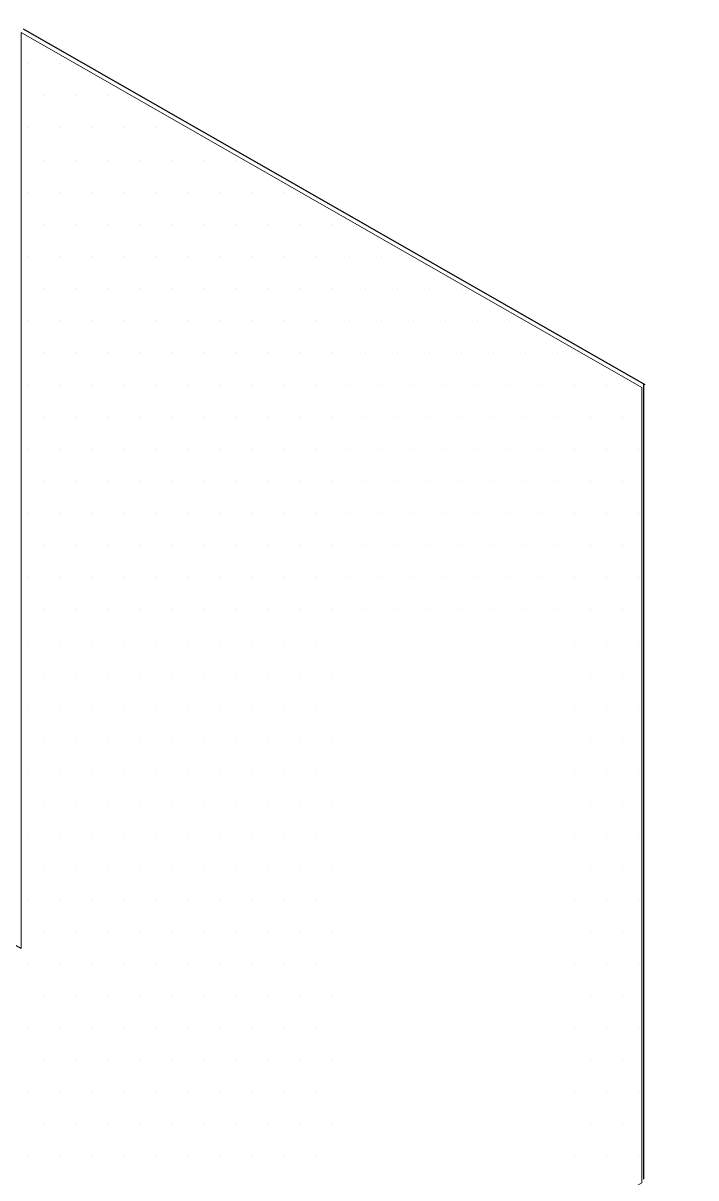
# Model space of a CAD drawing. Header units: inches. Extents: x -24 to 76, y -57 to 19.
# Drawn here: x 5.546 to 5.938, y 9.16 to 9.834 of the extents above; entities that cross this region are included whole.
import ezdxf

# ---------------------------------------------------------------- set-up
doc = ezdxf.new("R2010")
doc.units = ezdxf.units.IN
doc.header["$MEASUREMENT"] = 0
for name, color, linetype, lineweight in [('.ATI-HATCH', 7, 'Continuous', 0), ('G-ANNO-TTLB', 7, 'Continuous', 0), ('TYVEK', 7, 'Continuous', 0)]:
    doc.layers.add(name, color=color, linetype=linetype, lineweight=lineweight)

# ---------------------------------------------------------------- blocks, each defined once
blk = doc.blocks.new('Block_494')
at = {"layer": '.ATI-HATCH'}
blk.add_open_spline([(5.90649, 9.62096), (5.90649, 9.62096), (5.54455, 9.8282), (5.54455, 9.8282), (5.54455, 9.8282), (5.54455, 9.29365), (5.54455, 9.29365), (5.54455, 9.29365), (5.52881, 9.30275), (5.52881, 9.30275), (5.52881, 9.30275), (5.52035, 9.30484), (5.52035, 9.30484), (5.52035, 9.30484), (5.1693, 9.50792), (5.1693, 9.50792), (5.1693, 9.50792), (5.1693, 9.14975), (5.1693, 9.14975), (5.1693, 9.14975), (5.53131, 8.94033), (5.53131, 8.94033), (5.53131, 8.94033), (5.90649, 9.15673), (5.90649, 9.15673), (5.90649, 9.15673), (5.90649, 9.62096), (5.90649, 9.62096)], degree=3, knots=[0, 0, 0, 0, 1, 1, 1, 2, 2, 2, 3, 3, 3, 4, 4, 4, 5, 5, 5, 6, 6, 6, 7, 7, 7, 8, 8, 8, 9, 9, 9, 9], dxfattribs=at)
at = {"layer": '.ATI-HATCH', "color": 243, "lineweight": 0, "true_color": 0xcc667f}
for points in [[(5.54825, 9.80994), (5.54825, 9.80994), (5.54825, 9.80994), (5.54825, 9.80994)], [(5.567, 9.80994), (5.567, 9.80994), (5.567, 9.80994), (5.567, 9.80994)], [(5.55762, 9.79119), (5.55762, 9.79119), (5.55762, 9.79119), (5.55762, 9.79119)], [(5.57637, 9.79119), (5.57637, 9.79119), (5.57637, 9.79119), (5.57637, 9.79119)], [(5.59512, 9.79119), (5.59512, 9.79119), (5.59512, 9.79119), (5.59512, 9.79119)], [(5.54825, 9.77244), (5.54825, 9.77244), (5.54825, 9.77244), (5.54825, 9.77244)], [(5.567, 9.77244), (5.567, 9.77244), (5.567, 9.77244), (5.567, 9.77244)], [(5.58575, 9.77244), (5.58575, 9.77244), (5.58575, 9.77244), (5.58575, 9.77244)], [(5.6045, 9.77244), (5.6045, 9.77244), (5.6045, 9.77244), (5.6045, 9.77244)], [(5.62325, 9.77244), (5.62325, 9.77244), (5.62325, 9.77244), (5.62325, 9.77244)], [(5.55762, 9.75369), (5.55762, 9.75369), (5.55762, 9.75369), (5.55762, 9.75369)], [(5.57637, 9.75369), (5.57637, 9.75369), (5.57637, 9.75369), (5.57637, 9.75369)], [(5.59512, 9.75369), (5.59512, 9.75369), (5.59512, 9.75369), (5.59512, 9.75369)], [(5.61387, 9.75369), (5.61387, 9.75369), (5.61387, 9.75369), (5.61387, 9.75369)], [(5.63262, 9.75369), (5.63262, 9.75369), (5.63262, 9.75369), (5.63262, 9.75369)], [(5.65137, 9.75369), (5.65137, 9.75369), (5.65137, 9.75369), (5.65137, 9.75369)], [(5.67012, 9.75369), (5.67012, 9.75369), (5.67012, 9.75369), (5.67012, 9.75369)], [(5.54825, 9.73494), (5.54825, 9.73494), (5.54825, 9.73494), (5.54825, 9.73494)], [(5.567, 9.73494), (5.567, 9.73494), (5.567, 9.73494), (5.567, 9.73494)], [(5.58575, 9.73494), (5.58575, 9.73494), (5.58575, 9.73494), (5.58575, 9.73494)], [(5.6045, 9.73494), (5.6045, 9.73494), (5.6045, 9.73494), (5.6045, 9.73494)], [(5.62325, 9.73494), (5.62325, 9.73494), (5.62325, 9.73494), (5.62325, 9.73494)], [(5.642, 9.73494), (5.642, 9.73494), (5.642, 9.73494), (5.642, 9.73494)], [(5.66075, 9.73494), (5.66075, 9.73494), (5.66075, 9.73494), (5.66075, 9.73494)], [(5.6795, 9.73494), (5.6795, 9.73494), (5.6795, 9.73494), (5.6795, 9.73494)], [(5.69825, 9.73494), (5.69825, 9.73494), (5.69825, 9.73494), (5.69825, 9.73494)], [(5.55762, 9.71619), (5.55762, 9.71619), (5.55762, 9.71619), (5.55762, 9.71619)], [(5.57637, 9.71619), (5.57637, 9.71619), (5.57637, 9.71619), (5.57637, 9.71619)], [(5.59512, 9.71619), (5.59512, 9.71619), (5.59512, 9.71619), (5.59512, 9.71619)], [(5.61387, 9.71619), (5.61387, 9.71619), (5.61387, 9.71619), (5.61387, 9.71619)], [(5.63262, 9.71619), (5.63262, 9.71619), (5.63262, 9.71619), (5.63262, 9.71619)], [(5.65137, 9.71619), (5.65137, 9.71619), (5.65137, 9.71619), (5.65137, 9.71619)], [(5.67012, 9.71619), (5.67012, 9.71619), (5.67012, 9.71619), (5.67012, 9.71619)], [(5.68887, 9.71619), (5.68887, 9.71619), (5.68887, 9.71619), (5.68887, 9.71619)], [(5.70762, 9.71619), (5.70762, 9.71619), (5.70762, 9.71619), (5.70762, 9.71619)], [(5.72637, 9.71619), (5.72637, 9.71619), (5.72637, 9.71619), (5.72637, 9.71619)], [(5.54825, 9.69744), (5.54825, 9.69744), (5.54825, 9.69744), (5.54825, 9.69744)], [(5.567, 9.69744), (5.567, 9.69744), (5.567, 9.69744), (5.567, 9.69744)], [(5.58575, 9.69744), (5.58575, 9.69744), (5.58575, 9.69744), (5.58575, 9.69744)], [(5.6045, 9.69744), (5.6045, 9.69744), (5.6045, 9.69744), (5.6045, 9.69744)], [(5.62325, 9.69744), (5.62325, 9.69744), (5.62325, 9.69744), (5.62325, 9.69744)], [(5.642, 9.69744), (5.642, 9.69744), (5.642, 9.69744), (5.642, 9.69744)], [(5.66075, 9.69744), (5.66075, 9.69744), (5.66075, 9.69744), (5.66075, 9.69744)], [(5.6795, 9.69744), (5.6795, 9.69744), (5.6795, 9.69744), (5.6795, 9.69744)], [(5.69825, 9.69744), (5.69825, 9.69744), (5.69825, 9.69744), (5.69825, 9.69744)], [(5.717, 9.69744), (5.717, 9.69744), (5.717, 9.69744), (5.717, 9.69744)], [(5.73575, 9.69744), (5.73575, 9.69744), (5.73575, 9.69744), (5.73575, 9.69744)], [(5.7545, 9.69744), (5.7545, 9.69744), (5.7545, 9.69744), (5.7545, 9.69744)], [(5.55762, 9.67869), (5.55762, 9.67869), (5.55762, 9.67869), (5.55762, 9.67869)], [(5.57637, 9.67869), (5.57637, 9.67869), (5.57637, 9.67869), (5.57637, 9.67869)], [(5.59512, 9.67869), (5.59512, 9.67869), (5.59512, 9.67869), (5.59512, 9.67869)], [(5.61387, 9.67869), (5.61387, 9.67869), (5.61387, 9.67869), (5.61387, 9.67869)], [(5.63262, 9.67869), (5.63262, 9.67869), (5.63262, 9.67869), (5.63262, 9.67869)], [(5.65137, 9.67869), (5.65137, 9.67869), (5.65137, 9.67869), (5.65137, 9.67869)], [(5.67012, 9.67869), (5.67012, 9.67869), (5.67012, 9.67869), (5.67012, 9.67869)], [(5.68887, 9.67869), (5.68887, 9.67869), (5.68887, 9.67869), (5.68887, 9.67869)], [(5.70762, 9.67869), (5.70762, 9.67869), (5.70762, 9.67869), (5.70762, 9.67869)], [(5.72637, 9.67869), (5.72637, 9.67869), (5.72637, 9.67869), (5.72637, 9.67869)], [(5.74512, 9.67869), (5.74512, 9.67869), (5.74512, 9.67869), (5.74512, 9.67869)], [(5.76387, 9.67869), (5.76387, 9.67869), (5.76387, 9.67869), (5.76387, 9.67869)], [(5.78262, 9.67869), (5.78262, 9.67869), (5.78262, 9.67869), (5.78262, 9.67869)], [(5.80137, 9.67869), (5.80137, 9.67869), (5.80137, 9.67869), (5.80137, 9.67869)], [(5.54825, 9.65994), (5.54825, 9.65994), (5.54825, 9.65994), (5.54825, 9.65994)], [(5.567, 9.65994), (5.567, 9.65994), (5.567, 9.65994), (5.567, 9.65994)], [(5.58575, 9.65994), (5.58575, 9.65994), (5.58575, 9.65994), (5.58575, 9.65994)], [(5.6045, 9.65994), (5.6045, 9.65994), (5.6045, 9.65994), (5.6045, 9.65994)], [(5.62325, 9.65994), (5.62325, 9.65994), (5.62325, 9.65994), (5.62325, 9.65994)], [(5.642, 9.65994), (5.642, 9.65994), (5.642, 9.65994), (5.642, 9.65994)], [(5.66075, 9.65994), (5.66075, 9.65994), (5.66075, 9.65994), (5.66075, 9.65994)], [(5.6795, 9.65994), (5.6795, 9.65994), (5.6795, 9.65994), (5.6795, 9.65994)], [(5.69825, 9.65994), (5.69825, 9.65994), (5.69825, 9.65994), (5.69825, 9.65994)], [(5.717, 9.65994), (5.717, 9.65994), (5.717, 9.65994), (5.717, 9.65994)], [(5.73575, 9.65994), (5.73575, 9.65994), (5.73575, 9.65994), (5.73575, 9.65994)], [(5.7545, 9.65994), (5.7545, 9.65994), (5.7545, 9.65994), (5.7545, 9.65994)], [(5.77325, 9.65994), (5.77325, 9.65994), (5.77325, 9.65994), (5.77325, 9.65994)], [(5.792, 9.65994), (5.792, 9.65994), (5.792, 9.65994), (5.792, 9.65994)], [(5.81075, 9.65994), (5.81075, 9.65994), (5.81075, 9.65994), (5.81075, 9.65994)], [(5.8295, 9.65994), (5.8295, 9.65994), (5.8295, 9.65994), (5.8295, 9.65994)], [(5.55762, 9.64119), (5.55762, 9.64119), (5.55762, 9.64119), (5.55762, 9.64119)], [(5.57637, 9.64119), (5.57637, 9.64119), (5.57637, 9.64119), (5.57637, 9.64119)], [(5.59512, 9.64119), (5.59512, 9.64119), (5.59512, 9.64119), (5.59512, 9.64119)], [(5.61387, 9.64119), (5.61387, 9.64119), (5.61387, 9.64119), (5.61387, 9.64119)], [(5.63262, 9.64119), (5.63262, 9.64119), (5.63262, 9.64119), (5.63262, 9.64119)], [(5.65137, 9.64119), (5.65137, 9.64119), (5.65137, 9.64119), (5.65137, 9.64119)], [(5.67012, 9.64119), (5.67012, 9.64119), (5.67012, 9.64119), (5.67012, 9.64119)], [(5.68887, 9.64119), (5.68887, 9.64119), (5.68887, 9.64119), (5.68887, 9.64119)], [(5.70762, 9.64119), (5.70762, 9.64119), (5.70762, 9.64119), (5.70762, 9.64119)], [(5.72637, 9.64119), (5.72637, 9.64119), (5.72637, 9.64119), (5.72637, 9.64119)], [(5.74512, 9.64119), (5.74512, 9.64119), (5.74512, 9.64119), (5.74512, 9.64119)], [(5.76387, 9.64119), (5.76387, 9.64119), (5.76387, 9.64119), (5.76387, 9.64119)], [(5.78262, 9.64119), (5.78262, 9.64119), (5.78262, 9.64119), (5.78262, 9.64119)], [(5.80137, 9.64119), (5.80137, 9.64119), (5.80137, 9.64119), (5.80137, 9.64119)], [(5.82012, 9.64119), (5.82012, 9.64119), (5.82012, 9.64119), (5.82012, 9.64119)], [(5.83887, 9.64119), (5.83887, 9.64119), (5.83887, 9.64119), (5.83887, 9.64119)], [(5.85762, 9.64119), (5.85762, 9.64119), (5.85762, 9.64119), (5.85762, 9.64119)], [(5.54825, 9.62244), (5.54825, 9.62244), (5.54825, 9.62244), (5.54825, 9.62244)], [(5.567, 9.62244), (5.567, 9.62244), (5.567, 9.62244), (5.567, 9.62244)], [(5.58575, 9.62244), (5.58575, 9.62244), (5.58575, 9.62244), (5.58575, 9.62244)], [(5.6045, 9.62244), (5.6045, 9.62244), (5.6045, 9.62244), (5.6045, 9.62244)], [(5.62325, 9.62244), (5.62325, 9.62244), (5.62325, 9.62244), (5.62325, 9.62244)], [(5.642, 9.62244), (5.642, 9.62244), (5.642, 9.62244), (5.642, 9.62244)], [(5.66075, 9.62244), (5.66075, 9.62244), (5.66075, 9.62244), (5.66075, 9.62244)], [(5.6795, 9.62244), (5.6795, 9.62244), (5.6795, 9.62244), (5.6795, 9.62244)], [(5.69825, 9.62244), (5.69825, 9.62244), (5.69825, 9.62244), (5.69825, 9.62244)], [(5.717, 9.62244), (5.717, 9.62244), (5.717, 9.62244), (5.717, 9.62244)], [(5.73575, 9.62244), (5.73575, 9.62244), (5.73575, 9.62244), (5.73575, 9.62244)], [(5.7545, 9.62244), (5.7545, 9.62244), (5.7545, 9.62244), (5.7545, 9.62244)], [(5.77325, 9.62244), (5.77325, 9.62244), (5.77325, 9.62244), (5.77325, 9.62244)], [(5.792, 9.62244), (5.792, 9.62244), (5.792, 9.62244), (5.792, 9.62244)], [(5.81075, 9.62244), (5.81075, 9.62244), (5.81075, 9.62244), (5.81075, 9.62244)], [(5.8295, 9.62244), (5.8295, 9.62244), (5.8295, 9.62244), (5.8295, 9.62244)], [(5.84825, 9.62244), (5.84825, 9.62244), (5.84825, 9.62244), (5.84825, 9.62244)], [(5.867, 9.62244), (5.867, 9.62244), (5.867, 9.62244), (5.867, 9.62244)], [(5.88575, 9.62244), (5.88575, 9.62244), (5.88575, 9.62244), (5.88575, 9.62244)], [(5.55762, 9.60369), (5.55762, 9.60369), (5.55762, 9.60369), (5.55762, 9.60369)], [(5.57637, 9.60369), (5.57637, 9.60369), (5.57637, 9.60369), (5.57637, 9.60369)], [(5.59512, 9.60369), (5.59512, 9.60369), (5.59512, 9.60369), (5.59512, 9.60369)], [(5.61387, 9.60369), (5.61387, 9.60369), (5.61387, 9.60369), (5.61387, 9.60369)], [(5.63262, 9.60369), (5.63262, 9.60369), (5.63262, 9.60369), (5.63262, 9.60369)], [(5.65137, 9.60369), (5.65137, 9.60369), (5.65137, 9.60369), (5.65137, 9.60369)], [(5.67012, 9.60369), (5.67012, 9.60369), (5.67012, 9.60369), (5.67012, 9.60369)], [(5.68887, 9.60369), (5.68887, 9.60369), (5.68887, 9.60369), (5.68887, 9.60369)], [(5.70762, 9.60369), (5.70762, 9.60369), (5.70762, 9.60369), (5.70762, 9.60369)], [(5.72637, 9.60369), (5.72637, 9.60369), (5.72637, 9.60369), (5.72637, 9.60369)], [(5.74512, 9.60369), (5.74512, 9.60369), (5.74512, 9.60369), (5.74512, 9.60369)], [(5.76387, 9.60369), (5.76387, 9.60369), (5.76387, 9.60369), (5.76387, 9.60369)], [(5.78262, 9.60369), (5.78262, 9.60369), (5.78262, 9.60369), (5.78262, 9.60369)], [(5.80137, 9.60369), (5.80137, 9.60369), (5.80137, 9.60369), (5.80137, 9.60369)], [(5.82012, 9.60369), (5.82012, 9.60369), (5.82012, 9.60369), (5.82012, 9.60369)], [(5.83887, 9.60369), (5.83887, 9.60369), (5.83887, 9.60369), (5.83887, 9.60369)], [(5.85762, 9.60369), (5.85762, 9.60369), (5.85762, 9.60369), (5.85762, 9.60369)], [(5.87637, 9.60369), (5.87637, 9.60369), (5.87637, 9.60369), (5.87637, 9.60369)], [(5.89512, 9.60369), (5.89512, 9.60369), (5.89512, 9.60369), (5.89512, 9.60369)], [(5.54825, 9.58494), (5.54825, 9.58494), (5.54825, 9.58494), (5.54825, 9.58494)], [(5.567, 9.58494), (5.567, 9.58494), (5.567, 9.58494), (5.567, 9.58494)], [(5.58575, 9.58494), (5.58575, 9.58494), (5.58575, 9.58494), (5.58575, 9.58494)], [(5.6045, 9.58494), (5.6045, 9.58494), (5.6045, 9.58494), (5.6045, 9.58494)], [(5.62325, 9.58494), (5.62325, 9.58494), (5.62325, 9.58494), (5.62325, 9.58494)], [(5.642, 9.58494), (5.642, 9.58494), (5.642, 9.58494), (5.642, 9.58494)], [(5.66075, 9.58494), (5.66075, 9.58494), (5.66075, 9.58494), (5.66075, 9.58494)], [(5.6795, 9.58494), (5.6795, 9.58494), (5.6795, 9.58494), (5.6795, 9.58494)], [(5.69825, 9.58494), (5.69825, 9.58494), (5.69825, 9.58494), (5.69825, 9.58494)], [(5.717, 9.58494), (5.717, 9.58494), (5.717, 9.58494), (5.717, 9.58494)], [(5.73575, 9.58494), (5.73575, 9.58494), (5.73575, 9.58494), (5.73575, 9.58494)], [(5.7545, 9.58494), (5.7545, 9.58494), (5.7545, 9.58494), (5.7545, 9.58494)], [(5.77325, 9.58494), (5.77325, 9.58494), (5.77325, 9.58494), (5.77325, 9.58494)], [(5.792, 9.58494), (5.792, 9.58494), (5.792, 9.58494), (5.792, 9.58494)], [(5.81075, 9.58494), (5.81075, 9.58494), (5.81075, 9.58494), (5.81075, 9.58494)], [(5.8295, 9.58494), (5.8295, 9.58494), (5.8295, 9.58494), (5.8295, 9.58494)], [(5.84825, 9.58494), (5.84825, 9.58494), (5.84825, 9.58494), (5.84825, 9.58494)], [(5.867, 9.58494), (5.867, 9.58494), (5.867, 9.58494), (5.867, 9.58494)], [(5.88575, 9.58494), (5.88575, 9.58494), (5.88575, 9.58494), (5.88575, 9.58494)], [(5.9045, 9.58494), (5.9045, 9.58494), (5.9045, 9.58494), (5.9045, 9.58494)], [(5.55762, 9.56619), (5.55762, 9.56619), (5.55762, 9.56619), (5.55762, 9.56619)], [(5.57637, 9.56619), (5.57637, 9.56619), (5.57637, 9.56619), (5.57637, 9.56619)], [(5.59512, 9.56619), (5.59512, 9.56619), (5.59512, 9.56619), (5.59512, 9.56619)], [(5.61387, 9.56619), (5.61387, 9.56619), (5.61387, 9.56619), (5.61387, 9.56619)], [(5.63262, 9.56619), (5.63262, 9.56619), (5.63262, 9.56619), (5.63262, 9.56619)], [(5.65137, 9.56619), (5.65137, 9.56619), (5.65137, 9.56619), (5.65137, 9.56619)], [(5.67012, 9.56619), (5.67012, 9.56619), (5.67012, 9.56619), (5.67012, 9.56619)], [(5.68887, 9.56619), (5.68887, 9.56619), (5.68887, 9.56619), (5.68887, 9.56619)], [(5.70762, 9.56619), (5.70762, 9.56619), (5.70762, 9.56619), (5.70762, 9.56619)], [(5.72637, 9.56619), (5.72637, 9.56619), (5.72637, 9.56619), (5.72637, 9.56619)], [(5.74512, 9.56619), (5.74512, 9.56619), (5.74512, 9.56619), (5.74512, 9.56619)], [(5.76387, 9.56619), (5.76387, 9.56619), (5.76387, 9.56619), (5.76387, 9.56619)], [(5.78262, 9.56619), (5.78262, 9.56619), (5.78262, 9.56619), (5.78262, 9.56619)], [(5.80137, 9.56619), (5.80137, 9.56619), (5.80137, 9.56619), (5.80137, 9.56619)], [(5.82012, 9.56619), (5.82012, 9.56619), (5.82012, 9.56619), (5.82012, 9.56619)], [(5.83887, 9.56619), (5.83887, 9.56619), (5.83887, 9.56619), (5.83887, 9.56619)], [(5.85762, 9.56619), (5.85762, 9.56619), (5.85762, 9.56619), (5.85762, 9.56619)], [(5.87637, 9.56619), (5.87637, 9.56619), (5.87637, 9.56619), (5.87637, 9.56619)], [(5.89512, 9.56619), (5.89512, 9.56619), (5.89512, 9.56619), (5.89512, 9.56619)], [(5.54825, 9.54744), (5.54825, 9.54744), (5.54825, 9.54744), (5.54825, 9.54744)], [(5.567, 9.54744), (5.567, 9.54744), (5.567, 9.54744), (5.567, 9.54744)], [(5.58575, 9.54744), (5.58575, 9.54744), (5.58575, 9.54744), (5.58575, 9.54744)], [(5.6045, 9.54744), (5.6045, 9.54744), (5.6045, 9.54744), (5.6045, 9.54744)], [(5.62325, 9.54744), (5.62325, 9.54744), (5.62325, 9.54744), (5.62325, 9.54744)], [(5.642, 9.54744), (5.642, 9.54744), (5.642, 9.54744), (5.642, 9.54744)], [(5.66075, 9.54744), (5.66075, 9.54744), (5.66075, 9.54744), (5.66075, 9.54744)], [(5.6795, 9.54744), (5.6795, 9.54744), (5.6795, 9.54744), (5.6795, 9.54744)], [(5.69825, 9.54744), (5.69825, 9.54744), (5.69825, 9.54744), (5.69825, 9.54744)], [(5.717, 9.54744), (5.717, 9.54744), (5.717, 9.54744), (5.717, 9.54744)], [(5.73575, 9.54744), (5.73575, 9.54744), (5.73575, 9.54744), (5.73575, 9.54744)], [(5.7545, 9.54744), (5.7545, 9.54744), (5.7545, 9.54744), (5.7545, 9.54744)], [(5.77325, 9.54744), (5.77325, 9.54744), (5.77325, 9.54744), (5.77325, 9.54744)], [(5.792, 9.54744), (5.792, 9.54744), (5.792, 9.54744), (5.792, 9.54744)], [(5.81075, 9.54744), (5.81075, 9.54744), (5.81075, 9.54744), (5.81075, 9.54744)], [(5.8295, 9.54744), (5.8295, 9.54744), (5.8295, 9.54744), (5.8295, 9.54744)], [(5.84825, 9.54744), (5.84825, 9.54744), (5.84825, 9.54744), (5.84825, 9.54744)], [(5.867, 9.54744), (5.867, 9.54744), (5.867, 9.54744), (5.867, 9.54744)], [(5.88575, 9.54744), (5.88575, 9.54744), (5.88575, 9.54744), (5.88575, 9.54744)], [(5.9045, 9.54744), (5.9045, 9.54744), (5.9045, 9.54744), (5.9045, 9.54744)], [(5.55762, 9.52869), (5.55762, 9.52869), (5.55762, 9.52869), (5.55762, 9.52869)], [(5.57637, 9.52869), (5.57637, 9.52869), (5.57637, 9.52869), (5.57637, 9.52869)], [(5.59512, 9.52869), (5.59512, 9.52869), (5.59512, 9.52869), (5.59512, 9.52869)], [(5.61387, 9.52869), (5.61387, 9.52869), (5.61387, 9.52869), (5.61387, 9.52869)], [(5.63262, 9.52869), (5.63262, 9.52869), (5.63262, 9.52869), (5.63262, 9.52869)], [(5.65137, 9.52869), (5.65137, 9.52869), (5.65137, 9.52869), (5.65137, 9.52869)], [(5.67012, 9.52869), (5.67012, 9.52869), (5.67012, 9.52869), (5.67012, 9.52869)], [(5.68887, 9.52869), (5.68887, 9.52869), (5.68887, 9.52869), (5.68887, 9.52869)], [(5.70762, 9.52869), (5.70762, 9.52869), (5.70762, 9.52869), (5.70762, 9.52869)], [(5.72637, 9.52869), (5.72637, 9.52869), (5.72637, 9.52869), (5.72637, 9.52869)], [(5.74512, 9.52869), (5.74512, 9.52869), (5.74512, 9.52869), (5.74512, 9.52869)], [(5.76387, 9.52869), (5.76387, 9.52869), (5.76387, 9.52869), (5.76387, 9.52869)], [(5.78262, 9.52869), (5.78262, 9.52869), (5.78262, 9.52869), (5.78262, 9.52869)], [(5.80137, 9.52869), (5.80137, 9.52869), (5.80137, 9.52869), (5.80137, 9.52869)], [(5.82012, 9.52869), (5.82012, 9.52869), (5.82012, 9.52869), (5.82012, 9.52869)], [(5.83887, 9.52869), (5.83887, 9.52869), (5.83887, 9.52869), (5.83887, 9.52869)], [(5.85762, 9.52869), (5.85762, 9.52869), (5.85762, 9.52869), (5.85762, 9.52869)], [(5.87637, 9.52869), (5.87637, 9.52869), (5.87637, 9.52869), (5.87637, 9.52869)], [(5.89512, 9.52869), (5.89512, 9.52869), (5.89512, 9.52869), (5.89512, 9.52869)], [(5.54825, 9.50994), (5.54825, 9.50994), (5.54825, 9.50994), (5.54825, 9.50994)], [(5.567, 9.50994), (5.567, 9.50994), (5.567, 9.50994), (5.567, 9.50994)], [(5.58575, 9.50994), (5.58575, 9.50994), (5.58575, 9.50994), (5.58575, 9.50994)], [(5.6045, 9.50994), (5.6045, 9.50994), (5.6045, 9.50994), (5.6045, 9.50994)], [(5.62325, 9.50994), (5.62325, 9.50994), (5.62325, 9.50994), (5.62325, 9.50994)], [(5.642, 9.50994), (5.642, 9.50994), (5.642, 9.50994), (5.642, 9.50994)], [(5.66075, 9.50994), (5.66075, 9.50994), (5.66075, 9.50994), (5.66075, 9.50994)], [(5.6795, 9.50994), (5.6795, 9.50994), (5.6795, 9.50994), (5.6795, 9.50994)], [(5.69825, 9.50994), (5.69825, 9.50994), (5.69825, 9.50994), (5.69825, 9.50994)], [(5.717, 9.50994), (5.717, 9.50994), (5.717, 9.50994), (5.717, 9.50994)], [(5.73575, 9.50994), (5.73575, 9.50994), (5.73575, 9.50994), (5.73575, 9.50994)], [(5.7545, 9.50994), (5.7545, 9.50994), (5.7545, 9.50994), (5.7545, 9.50994)], [(5.77325, 9.50994), (5.77325, 9.50994), (5.77325, 9.50994), (5.77325, 9.50994)], [(5.792, 9.50994), (5.792, 9.50994), (5.792, 9.50994), (5.792, 9.50994)], [(5.81075, 9.50994), (5.81075, 9.50994), (5.81075, 9.50994), (5.81075, 9.50994)], [(5.8295, 9.50994), (5.8295, 9.50994), (5.8295, 9.50994), (5.8295, 9.50994)], [(5.84825, 9.50994), (5.84825, 9.50994), (5.84825, 9.50994), (5.84825, 9.50994)], [(5.867, 9.50994), (5.867, 9.50994), (5.867, 9.50994), (5.867, 9.50994)], [(5.88575, 9.50994), (5.88575, 9.50994), (5.88575, 9.50994), (5.88575, 9.50994)], [(5.9045, 9.50994), (5.9045, 9.50994), (5.9045, 9.50994), (5.9045, 9.50994)], [(5.55762, 9.49119), (5.55762, 9.49119), (5.55762, 9.49119), (5.55762, 9.49119)], [(5.57637, 9.49119), (5.57637, 9.49119), (5.57637, 9.49119), (5.57637, 9.49119)], [(5.59512, 9.49119), (5.59512, 9.49119), (5.59512, 9.49119), (5.59512, 9.49119)], [(5.61387, 9.49119), (5.61387, 9.49119), (5.61387, 9.49119), (5.61387, 9.49119)], [(5.63262, 9.49119), (5.63262, 9.49119), (5.63262, 9.49119), (5.63262, 9.49119)], [(5.65137, 9.49119), (5.65137, 9.49119), (5.65137, 9.49119), (5.65137, 9.49119)], [(5.67012, 9.49119), (5.67012, 9.49119), (5.67012, 9.49119), (5.67012, 9.49119)], [(5.68887, 9.49119), (5.68887, 9.49119), (5.68887, 9.49119), (5.68887, 9.49119)], [(5.70762, 9.49119), (5.70762, 9.49119), (5.70762, 9.49119), (5.70762, 9.49119)], [(5.72637, 9.49119), (5.72637, 9.49119), (5.72637, 9.49119), (5.72637, 9.49119)], [(5.74512, 9.49119), (5.74512, 9.49119), (5.74512, 9.49119), (5.74512, 9.49119)], [(5.76387, 9.49119), (5.76387, 9.49119), (5.76387, 9.49119), (5.76387, 9.49119)], [(5.78262, 9.49119), (5.78262, 9.49119), (5.78262, 9.49119), (5.78262, 9.49119)], [(5.80137, 9.49119), (5.80137, 9.49119), (5.80137, 9.49119), (5.80137, 9.49119)], [(5.82012, 9.49119), (5.82012, 9.49119), (5.82012, 9.49119), (5.82012, 9.49119)], [(5.83887, 9.49119), (5.83887, 9.49119), (5.83887, 9.49119), (5.83887, 9.49119)], [(5.85762, 9.49119), (5.85762, 9.49119), (5.85762, 9.49119), (5.85762, 9.49119)], [(5.87637, 9.49119), (5.87637, 9.49119), (5.87637, 9.49119), (5.87637, 9.49119)], [(5.89512, 9.49119), (5.89512, 9.49119), (5.89512, 9.49119), (5.89512, 9.49119)], [(5.54825, 9.47244), (5.54825, 9.47244), (5.54825, 9.47244), (5.54825, 9.47244)], [(5.567, 9.47244), (5.567, 9.47244), (5.567, 9.47244), (5.567, 9.47244)], [(5.58575, 9.47244), (5.58575, 9.47244), (5.58575, 9.47244), (5.58575, 9.47244)], [(5.6045, 9.47244), (5.6045, 9.47244), (5.6045, 9.47244), (5.6045, 9.47244)], [(5.62325, 9.47244), (5.62325, 9.47244), (5.62325, 9.47244), (5.62325, 9.47244)], [(5.642, 9.47244), (5.642, 9.47244), (5.642, 9.47244), (5.642, 9.47244)], [(5.66075, 9.47244), (5.66075, 9.47244), (5.66075, 9.47244), (5.66075, 9.47244)], [(5.6795, 9.47244), (5.6795, 9.47244), (5.6795, 9.47244), (5.6795, 9.47244)], [(5.69825, 9.47244), (5.69825, 9.47244), (5.69825, 9.47244), (5.69825, 9.47244)], [(5.717, 9.47244), (5.717, 9.47244), (5.717, 9.47244), (5.717, 9.47244)], [(5.73575, 9.47244), (5.73575, 9.47244), (5.73575, 9.47244), (5.73575, 9.47244)], [(5.7545, 9.47244), (5.7545, 9.47244), (5.7545, 9.47244), (5.7545, 9.47244)], [(5.77325, 9.47244), (5.77325, 9.47244), (5.77325, 9.47244), (5.77325, 9.47244)], [(5.792, 9.47244), (5.792, 9.47244), (5.792, 9.47244), (5.792, 9.47244)], [(5.81075, 9.47244), (5.81075, 9.47244), (5.81075, 9.47244), (5.81075, 9.47244)], [(5.8295, 9.47244), (5.8295, 9.47244), (5.8295, 9.47244), (5.8295, 9.47244)], [(5.84825, 9.47244), (5.84825, 9.47244), (5.84825, 9.47244), (5.84825, 9.47244)], [(5.867, 9.47244), (5.867, 9.47244), (5.867, 9.47244), (5.867, 9.47244)], [(5.88575, 9.47244), (5.88575, 9.47244), (5.88575, 9.47244), (5.88575, 9.47244)], [(5.9045, 9.47244), (5.9045, 9.47244), (5.9045, 9.47244), (5.9045, 9.47244)], [(5.55762, 9.45369), (5.55762, 9.45369), (5.55762, 9.45369), (5.55762, 9.45369)], [(5.57637, 9.45369), (5.57637, 9.45369), (5.57637, 9.45369), (5.57637, 9.45369)], [(5.59512, 9.45369), (5.59512, 9.45369), (5.59512, 9.45369), (5.59512, 9.45369)], [(5.61387, 9.45369), (5.61387, 9.45369), (5.61387, 9.45369), (5.61387, 9.45369)], [(5.63262, 9.45369), (5.63262, 9.45369), (5.63262, 9.45369), (5.63262, 9.45369)], [(5.65137, 9.45369), (5.65137, 9.45369), (5.65137, 9.45369), (5.65137, 9.45369)], [(5.67012, 9.45369), (5.67012, 9.45369), (5.67012, 9.45369), (5.67012, 9.45369)], [(5.68887, 9.45369), (5.68887, 9.45369), (5.68887, 9.45369), (5.68887, 9.45369)], [(5.70762, 9.45369), (5.70762, 9.45369), (5.70762, 9.45369), (5.70762, 9.45369)], [(5.72637, 9.45369), (5.72637, 9.45369), (5.72637, 9.45369), (5.72637, 9.45369)], [(5.74512, 9.45369), (5.74512, 9.45369), (5.74512, 9.45369), (5.74512, 9.45369)], [(5.76387, 9.45369), (5.76387, 9.45369), (5.76387, 9.45369), (5.76387, 9.45369)], [(5.78262, 9.45369), (5.78262, 9.45369), (5.78262, 9.45369), (5.78262, 9.45369)], [(5.80137, 9.45369), (5.80137, 9.45369), (5.80137, 9.45369), (5.80137, 9.45369)], [(5.82012, 9.45369), (5.82012, 9.45369), (5.82012, 9.45369), (5.82012, 9.45369)], [(5.83887, 9.45369), (5.83887, 9.45369), (5.83887, 9.45369), (5.83887, 9.45369)], [(5.85762, 9.45369), (5.85762, 9.45369), (5.85762, 9.45369), (5.85762, 9.45369)], [(5.87637, 9.45369), (5.87637, 9.45369), (5.87637, 9.45369), (5.87637, 9.45369)], [(5.89512, 9.45369), (5.89512, 9.45369), (5.89512, 9.45369), (5.89512, 9.45369)], [(5.54825, 9.43494), (5.54825, 9.43494), (5.54825, 9.43494), (5.54825, 9.43494)], [(5.567, 9.43494), (5.567, 9.43494), (5.567, 9.43494), (5.567, 9.43494)], [(5.58575, 9.43494), (5.58575, 9.43494), (5.58575, 9.43494), (5.58575, 9.43494)], [(5.6045, 9.43494), (5.6045, 9.43494), (5.6045, 9.43494), (5.6045, 9.43494)], [(5.62325, 9.43494), (5.62325, 9.43494), (5.62325, 9.43494), (5.62325, 9.43494)], [(5.642, 9.43494), (5.642, 9.43494), (5.642, 9.43494), (5.642, 9.43494)], [(5.66075, 9.43494), (5.66075, 9.43494), (5.66075, 9.43494), (5.66075, 9.43494)], [(5.6795, 9.43494), (5.6795, 9.43494), (5.6795, 9.43494), (5.6795, 9.43494)], [(5.69825, 9.43494), (5.69825, 9.43494), (5.69825, 9.43494), (5.69825, 9.43494)], [(5.717, 9.43494), (5.717, 9.43494), (5.717, 9.43494), (5.717, 9.43494)], [(5.73575, 9.43494), (5.73575, 9.43494), (5.73575, 9.43494), (5.73575, 9.43494)], [(5.7545, 9.43494), (5.7545, 9.43494), (5.7545, 9.43494), (5.7545, 9.43494)], [(5.77325, 9.43494), (5.77325, 9.43494), (5.77325, 9.43494), (5.77325, 9.43494)], [(5.792, 9.43494), (5.792, 9.43494), (5.792, 9.43494), (5.792, 9.43494)], [(5.81075, 9.43494), (5.81075, 9.43494), (5.81075, 9.43494), (5.81075, 9.43494)], [(5.8295, 9.43494), (5.8295, 9.43494), (5.8295, 9.43494), (5.8295, 9.43494)], [(5.84825, 9.43494), (5.84825, 9.43494), (5.84825, 9.43494), (5.84825, 9.43494)], [(5.867, 9.43494), (5.867, 9.43494), (5.867, 9.43494), (5.867, 9.43494)], [(5.88575, 9.43494), (5.88575, 9.43494), (5.88575, 9.43494), (5.88575, 9.43494)], [(5.9045, 9.43494), (5.9045, 9.43494), (5.9045, 9.43494), (5.9045, 9.43494)], [(5.55762, 9.41619), (5.55762, 9.41619), (5.55762, 9.41619), (5.55762, 9.41619)], [(5.57637, 9.41619), (5.57637, 9.41619), (5.57637, 9.41619), (5.57637, 9.41619)], [(5.59512, 9.41619), (5.59512, 9.41619), (5.59512, 9.41619), (5.59512, 9.41619)], [(5.61387, 9.41619), (5.61387, 9.41619), (5.61387, 9.41619), (5.61387, 9.41619)], [(5.63262, 9.41619), (5.63262, 9.41619), (5.63262, 9.41619), (5.63262, 9.41619)], [(5.65137, 9.41619), (5.65137, 9.41619), (5.65137, 9.41619), (5.65137, 9.41619)], [(5.67012, 9.41619), (5.67012, 9.41619), (5.67012, 9.41619), (5.67012, 9.41619)], [(5.68887, 9.41619), (5.68887, 9.41619), (5.68887, 9.41619), (5.68887, 9.41619)], [(5.70762, 9.41619), (5.70762, 9.41619), (5.70762, 9.41619), (5.70762, 9.41619)], [(5.72637, 9.41619), (5.72637, 9.41619), (5.72637, 9.41619), (5.72637, 9.41619)], [(5.74512, 9.41619), (5.74512, 9.41619), (5.74512, 9.41619), (5.74512, 9.41619)], [(5.76387, 9.41619), (5.76387, 9.41619), (5.76387, 9.41619), (5.76387, 9.41619)], [(5.78262, 9.41619), (5.78262, 9.41619), (5.78262, 9.41619), (5.78262, 9.41619)], [(5.80137, 9.41619), (5.80137, 9.41619), (5.80137, 9.41619), (5.80137, 9.41619)], [(5.82012, 9.41619), (5.82012, 9.41619), (5.82012, 9.41619), (5.82012, 9.41619)], [(5.83887, 9.41619), (5.83887, 9.41619), (5.83887, 9.41619), (5.83887, 9.41619)], [(5.85762, 9.41619), (5.85762, 9.41619), (5.85762, 9.41619), (5.85762, 9.41619)], [(5.87637, 9.41619), (5.87637, 9.41619), (5.87637, 9.41619), (5.87637, 9.41619)], [(5.89512, 9.41619), (5.89512, 9.41619), (5.89512, 9.41619), (5.89512, 9.41619)], [(5.54825, 9.39744), (5.54825, 9.39744), (5.54825, 9.39744), (5.54825, 9.39744)], [(5.567, 9.39744), (5.567, 9.39744), (5.567, 9.39744), (5.567, 9.39744)], [(5.58575, 9.39744), (5.58575, 9.39744), (5.58575, 9.39744), (5.58575, 9.39744)], [(5.6045, 9.39744), (5.6045, 9.39744), (5.6045, 9.39744), (5.6045, 9.39744)], [(5.62325, 9.39744), (5.62325, 9.39744), (5.62325, 9.39744), (5.62325, 9.39744)], [(5.642, 9.39744), (5.642, 9.39744), (5.642, 9.39744), (5.642, 9.39744)], [(5.66075, 9.39744), (5.66075, 9.39744), (5.66075, 9.39744), (5.66075, 9.39744)], [(5.6795, 9.39744), (5.6795, 9.39744), (5.6795, 9.39744), (5.6795, 9.39744)], [(5.69825, 9.39744), (5.69825, 9.39744), (5.69825, 9.39744), (5.69825, 9.39744)], [(5.717, 9.39744), (5.717, 9.39744), (5.717, 9.39744), (5.717, 9.39744)], [(5.73575, 9.39744), (5.73575, 9.39744), (5.73575, 9.39744), (5.73575, 9.39744)], [(5.7545, 9.39744), (5.7545, 9.39744), (5.7545, 9.39744), (5.7545, 9.39744)], [(5.77325, 9.39744), (5.77325, 9.39744), (5.77325, 9.39744), (5.77325, 9.39744)], [(5.792, 9.39744), (5.792, 9.39744), (5.792, 9.39744), (5.792, 9.39744)], [(5.81075, 9.39744), (5.81075, 9.39744), (5.81075, 9.39744), (5.81075, 9.39744)], [(5.8295, 9.39744), (5.8295, 9.39744), (5.8295, 9.39744), (5.8295, 9.39744)], [(5.84825, 9.39744), (5.84825, 9.39744), (5.84825, 9.39744), (5.84825, 9.39744)], [(5.867, 9.39744), (5.867, 9.39744), (5.867, 9.39744), (5.867, 9.39744)], [(5.88575, 9.39744), (5.88575, 9.39744), (5.88575, 9.39744), (5.88575, 9.39744)], [(5.9045, 9.39744), (5.9045, 9.39744), (5.9045, 9.39744), (5.9045, 9.39744)], [(5.55762, 9.37869), (5.55762, 9.37869), (5.55762, 9.37869), (5.55762, 9.37869)], [(5.57637, 9.37869), (5.57637, 9.37869), (5.57637, 9.37869), (5.57637, 9.37869)], [(5.59512, 9.37869), (5.59512, 9.37869), (5.59512, 9.37869), (5.59512, 9.37869)], [(5.61387, 9.37869), (5.61387, 9.37869), (5.61387, 9.37869), (5.61387, 9.37869)], [(5.63262, 9.37869), (5.63262, 9.37869), (5.63262, 9.37869), (5.63262, 9.37869)], [(5.65137, 9.37869), (5.65137, 9.37869), (5.65137, 9.37869), (5.65137, 9.37869)], [(5.67012, 9.37869), (5.67012, 9.37869), (5.67012, 9.37869), (5.67012, 9.37869)], [(5.68887, 9.37869), (5.68887, 9.37869), (5.68887, 9.37869), (5.68887, 9.37869)], [(5.70762, 9.37869), (5.70762, 9.37869), (5.70762, 9.37869), (5.70762, 9.37869)], [(5.72637, 9.37869), (5.72637, 9.37869), (5.72637, 9.37869), (5.72637, 9.37869)], [(5.74512, 9.37869), (5.74512, 9.37869), (5.74512, 9.37869), (5.74512, 9.37869)], [(5.76387, 9.37869), (5.76387, 9.37869), (5.76387, 9.37869), (5.76387, 9.37869)], [(5.78262, 9.37869), (5.78262, 9.37869), (5.78262, 9.37869), (5.78262, 9.37869)], [(5.80137, 9.37869), (5.80137, 9.37869), (5.80137, 9.37869), (5.80137, 9.37869)], [(5.82012, 9.37869), (5.82012, 9.37869), (5.82012, 9.37869), (5.82012, 9.37869)], [(5.83887, 9.37869), (5.83887, 9.37869), (5.83887, 9.37869), (5.83887, 9.37869)], [(5.85762, 9.37869), (5.85762, 9.37869), (5.85762, 9.37869), (5.85762, 9.37869)], [(5.87637, 9.37869), (5.87637, 9.37869), (5.87637, 9.37869), (5.87637, 9.37869)], [(5.89512, 9.37869), (5.89512, 9.37869), (5.89512, 9.37869), (5.89512, 9.37869)], [(5.54825, 9.35994), (5.54825, 9.35994), (5.54825, 9.35994), (5.54825, 9.35994)], [(5.567, 9.35994), (5.567, 9.35994), (5.567, 9.35994), (5.567, 9.35994)], [(5.58575, 9.35994), (5.58575, 9.35994), (5.58575, 9.35994), (5.58575, 9.35994)], [(5.6045, 9.35994), (5.6045, 9.35994), (5.6045, 9.35994), (5.6045, 9.35994)], [(5.62325, 9.35994), (5.62325, 9.35994), (5.62325, 9.35994), (5.62325, 9.35994)], [(5.642, 9.35994), (5.642, 9.35994), (5.642, 9.35994), (5.642, 9.35994)], [(5.66075, 9.35994), (5.66075, 9.35994), (5.66075, 9.35994), (5.66075, 9.35994)], [(5.6795, 9.35994), (5.6795, 9.35994), (5.6795, 9.35994), (5.6795, 9.35994)], [(5.69825, 9.35994), (5.69825, 9.35994), (5.69825, 9.35994), (5.69825, 9.35994)], [(5.717, 9.35994), (5.717, 9.35994), (5.717, 9.35994), (5.717, 9.35994)], [(5.73575, 9.35994), (5.73575, 9.35994), (5.73575, 9.35994), (5.73575, 9.35994)], [(5.7545, 9.35994), (5.7545, 9.35994), (5.7545, 9.35994), (5.7545, 9.35994)], [(5.77325, 9.35994), (5.77325, 9.35994), (5.77325, 9.35994), (5.77325, 9.35994)], [(5.792, 9.35994), (5.792, 9.35994), (5.792, 9.35994), (5.792, 9.35994)], [(5.81075, 9.35994), (5.81075, 9.35994), (5.81075, 9.35994), (5.81075, 9.35994)], [(5.8295, 9.35994), (5.8295, 9.35994), (5.8295, 9.35994), (5.8295, 9.35994)], [(5.84825, 9.35994), (5.84825, 9.35994), (5.84825, 9.35994), (5.84825, 9.35994)], [(5.867, 9.35994), (5.867, 9.35994), (5.867, 9.35994), (5.867, 9.35994)], [(5.88575, 9.35994), (5.88575, 9.35994), (5.88575, 9.35994), (5.88575, 9.35994)], [(5.9045, 9.35994), (5.9045, 9.35994), (5.9045, 9.35994), (5.9045, 9.35994)], [(5.55762, 9.34119), (5.55762, 9.34119), (5.55762, 9.34119), (5.55762, 9.34119)], [(5.57637, 9.34119), (5.57637, 9.34119), (5.57637, 9.34119), (5.57637, 9.34119)], [(5.59512, 9.34119), (5.59512, 9.34119), (5.59512, 9.34119), (5.59512, 9.34119)], [(5.61387, 9.34119), (5.61387, 9.34119), (5.61387, 9.34119), (5.61387, 9.34119)], [(5.63262, 9.34119), (5.63262, 9.34119), (5.63262, 9.34119), (5.63262, 9.34119)], [(5.65137, 9.34119), (5.65137, 9.34119), (5.65137, 9.34119), (5.65137, 9.34119)], [(5.67012, 9.34119), (5.67012, 9.34119), (5.67012, 9.34119), (5.67012, 9.34119)], [(5.68887, 9.34119), (5.68887, 9.34119), (5.68887, 9.34119), (5.68887, 9.34119)], [(5.70762, 9.34119), (5.70762, 9.34119), (5.70762, 9.34119), (5.70762, 9.34119)], [(5.72637, 9.34119), (5.72637, 9.34119), (5.72637, 9.34119), (5.72637, 9.34119)], [(5.74512, 9.34119), (5.74512, 9.34119), (5.74512, 9.34119), (5.74512, 9.34119)], [(5.76387, 9.34119), (5.76387, 9.34119), (5.76387, 9.34119), (5.76387, 9.34119)], [(5.78262, 9.34119), (5.78262, 9.34119), (5.78262, 9.34119), (5.78262, 9.34119)], [(5.80137, 9.34119), (5.80137, 9.34119), (5.80137, 9.34119), (5.80137, 9.34119)], [(5.82012, 9.34119), (5.82012, 9.34119), (5.82012, 9.34119), (5.82012, 9.34119)], [(5.83887, 9.34119), (5.83887, 9.34119), (5.83887, 9.34119), (5.83887, 9.34119)], [(5.85762, 9.34119), (5.85762, 9.34119), (5.85762, 9.34119), (5.85762, 9.34119)], [(5.87637, 9.34119), (5.87637, 9.34119), (5.87637, 9.34119), (5.87637, 9.34119)], [(5.89512, 9.34119), (5.89512, 9.34119), (5.89512, 9.34119), (5.89512, 9.34119)], [(5.54825, 9.32244), (5.54825, 9.32244), (5.54825, 9.32244), (5.54825, 9.32244)], [(5.567, 9.32244), (5.567, 9.32244), (5.567, 9.32244), (5.567, 9.32244)], [(5.58575, 9.32244), (5.58575, 9.32244), (5.58575, 9.32244), (5.58575, 9.32244)], [(5.6045, 9.32244), (5.6045, 9.32244), (5.6045, 9.32244), (5.6045, 9.32244)], [(5.62325, 9.32244), (5.62325, 9.32244), (5.62325, 9.32244), (5.62325, 9.32244)], [(5.642, 9.32244), (5.642, 9.32244), (5.642, 9.32244), (5.642, 9.32244)], [(5.66075, 9.32244), (5.66075, 9.32244), (5.66075, 9.32244), (5.66075, 9.32244)], [(5.6795, 9.32244), (5.6795, 9.32244), (5.6795, 9.32244), (5.6795, 9.32244)], [(5.69825, 9.32244), (5.69825, 9.32244), (5.69825, 9.32244), (5.69825, 9.32244)], [(5.717, 9.32244), (5.717, 9.32244), (5.717, 9.32244), (5.717, 9.32244)], [(5.73575, 9.32244), (5.73575, 9.32244), (5.73575, 9.32244), (5.73575, 9.32244)], [(5.7545, 9.32244), (5.7545, 9.32244), (5.7545, 9.32244), (5.7545, 9.32244)], [(5.77325, 9.32244), (5.77325, 9.32244), (5.77325, 9.32244), (5.77325, 9.32244)], [(5.792, 9.32244), (5.792, 9.32244), (5.792, 9.32244), (5.792, 9.32244)], [(5.81075, 9.32244), (5.81075, 9.32244), (5.81075, 9.32244), (5.81075, 9.32244)], [(5.8295, 9.32244), (5.8295, 9.32244), (5.8295, 9.32244), (5.8295, 9.32244)], [(5.84825, 9.32244), (5.84825, 9.32244), (5.84825, 9.32244), (5.84825, 9.32244)], [(5.867, 9.32244), (5.867, 9.32244), (5.867, 9.32244), (5.867, 9.32244)], [(5.88575, 9.32244), (5.88575, 9.32244), (5.88575, 9.32244), (5.88575, 9.32244)], [(5.9045, 9.32244), (5.9045, 9.32244), (5.9045, 9.32244), (5.9045, 9.32244)], [(5.55762, 9.30369), (5.55762, 9.30369), (5.55762, 9.30369), (5.55762, 9.30369)], [(5.57637, 9.30369), (5.57637, 9.30369), (5.57637, 9.30369), (5.57637, 9.30369)], [(5.59512, 9.30369), (5.59512, 9.30369), (5.59512, 9.30369), (5.59512, 9.30369)], [(5.61387, 9.30369), (5.61387, 9.30369), (5.61387, 9.30369), (5.61387, 9.30369)], [(5.63262, 9.30369), (5.63262, 9.30369), (5.63262, 9.30369), (5.63262, 9.30369)], [(5.65137, 9.30369), (5.65137, 9.30369), (5.65137, 9.30369), (5.65137, 9.30369)], [(5.67012, 9.30369), (5.67012, 9.30369), (5.67012, 9.30369), (5.67012, 9.30369)], [(5.68887, 9.30369), (5.68887, 9.30369), (5.68887, 9.30369), (5.68887, 9.30369)], [(5.70762, 9.30369), (5.70762, 9.30369), (5.70762, 9.30369), (5.70762, 9.30369)], [(5.72637, 9.30369), (5.72637, 9.30369), (5.72637, 9.30369), (5.72637, 9.30369)], [(5.74512, 9.30369), (5.74512, 9.30369), (5.74512, 9.30369), (5.74512, 9.30369)], [(5.76387, 9.30369), (5.76387, 9.30369), (5.76387, 9.30369), (5.76387, 9.30369)], [(5.78262, 9.30369), (5.78262, 9.30369), (5.78262, 9.30369), (5.78262, 9.30369)], [(5.80137, 9.30369), (5.80137, 9.30369), (5.80137, 9.30369), (5.80137, 9.30369)], [(5.82012, 9.30369), (5.82012, 9.30369), (5.82012, 9.30369), (5.82012, 9.30369)], [(5.83887, 9.30369), (5.83887, 9.30369), (5.83887, 9.30369), (5.83887, 9.30369)], [(5.85762, 9.30369), (5.85762, 9.30369), (5.85762, 9.30369), (5.85762, 9.30369)], [(5.87637, 9.30369), (5.87637, 9.30369), (5.87637, 9.30369), (5.87637, 9.30369)], [(5.89512, 9.30369), (5.89512, 9.30369), (5.89512, 9.30369), (5.89512, 9.30369)], [(5.54825, 9.28494), (5.54825, 9.28494), (5.54825, 9.28494), (5.54825, 9.28494)], [(5.567, 9.28494), (5.567, 9.28494), (5.567, 9.28494), (5.567, 9.28494)], [(5.58575, 9.28494), (5.58575, 9.28494), (5.58575, 9.28494), (5.58575, 9.28494)], [(5.6045, 9.28494), (5.6045, 9.28494), (5.6045, 9.28494), (5.6045, 9.28494)], [(5.62325, 9.28494), (5.62325, 9.28494), (5.62325, 9.28494), (5.62325, 9.28494)], [(5.642, 9.28494), (5.642, 9.28494), (5.642, 9.28494), (5.642, 9.28494)], [(5.66075, 9.28494), (5.66075, 9.28494), (5.66075, 9.28494), (5.66075, 9.28494)], [(5.6795, 9.28494), (5.6795, 9.28494), (5.6795, 9.28494), (5.6795, 9.28494)], [(5.69825, 9.28494), (5.69825, 9.28494), (5.69825, 9.28494), (5.69825, 9.28494)], [(5.717, 9.28494), (5.717, 9.28494), (5.717, 9.28494), (5.717, 9.28494)], [(5.73575, 9.28494), (5.73575, 9.28494), (5.73575, 9.28494), (5.73575, 9.28494)], [(5.7545, 9.28494), (5.7545, 9.28494), (5.7545, 9.28494), (5.7545, 9.28494)], [(5.77325, 9.28494), (5.77325, 9.28494), (5.77325, 9.28494), (5.77325, 9.28494)], [(5.792, 9.28494), (5.792, 9.28494), (5.792, 9.28494), (5.792, 9.28494)], [(5.81075, 9.28494), (5.81075, 9.28494), (5.81075, 9.28494), (5.81075, 9.28494)], [(5.8295, 9.28494), (5.8295, 9.28494), (5.8295, 9.28494), (5.8295, 9.28494)], [(5.84825, 9.28494), (5.84825, 9.28494), (5.84825, 9.28494), (5.84825, 9.28494)], [(5.867, 9.28494), (5.867, 9.28494), (5.867, 9.28494), (5.867, 9.28494)], [(5.88575, 9.28494), (5.88575, 9.28494), (5.88575, 9.28494), (5.88575, 9.28494)], [(5.9045, 9.28494), (5.9045, 9.28494), (5.9045, 9.28494), (5.9045, 9.28494)], [(5.55762, 9.26619), (5.55762, 9.26619), (5.55762, 9.26619), (5.55762, 9.26619)], [(5.57637, 9.26619), (5.57637, 9.26619), (5.57637, 9.26619), (5.57637, 9.26619)], [(5.59512, 9.26619), (5.59512, 9.26619), (5.59512, 9.26619), (5.59512, 9.26619)], [(5.61387, 9.26619), (5.61387, 9.26619), (5.61387, 9.26619), (5.61387, 9.26619)], [(5.63262, 9.26619), (5.63262, 9.26619), (5.63262, 9.26619), (5.63262, 9.26619)], [(5.65137, 9.26619), (5.65137, 9.26619), (5.65137, 9.26619), (5.65137, 9.26619)], [(5.67012, 9.26619), (5.67012, 9.26619), (5.67012, 9.26619), (5.67012, 9.26619)], [(5.68887, 9.26619), (5.68887, 9.26619), (5.68887, 9.26619), (5.68887, 9.26619)], [(5.70762, 9.26619), (5.70762, 9.26619), (5.70762, 9.26619), (5.70762, 9.26619)], [(5.72637, 9.26619), (5.72637, 9.26619), (5.72637, 9.26619), (5.72637, 9.26619)], [(5.74512, 9.26619), (5.74512, 9.26619), (5.74512, 9.26619), (5.74512, 9.26619)], [(5.76387, 9.26619), (5.76387, 9.26619), (5.76387, 9.26619), (5.76387, 9.26619)], [(5.78262, 9.26619), (5.78262, 9.26619), (5.78262, 9.26619), (5.78262, 9.26619)], [(5.80137, 9.26619), (5.80137, 9.26619), (5.80137, 9.26619), (5.80137, 9.26619)], [(5.82012, 9.26619), (5.82012, 9.26619), (5.82012, 9.26619), (5.82012, 9.26619)], [(5.83887, 9.26619), (5.83887, 9.26619), (5.83887, 9.26619), (5.83887, 9.26619)], [(5.85762, 9.26619), (5.85762, 9.26619), (5.85762, 9.26619), (5.85762, 9.26619)], [(5.87637, 9.26619), (5.87637, 9.26619), (5.87637, 9.26619), (5.87637, 9.26619)], [(5.89512, 9.26619), (5.89512, 9.26619), (5.89512, 9.26619), (5.89512, 9.26619)], [(5.54825, 9.24744), (5.54825, 9.24744), (5.54825, 9.24744), (5.54825, 9.24744)], [(5.567, 9.24744), (5.567, 9.24744), (5.567, 9.24744), (5.567, 9.24744)], [(5.58575, 9.24744), (5.58575, 9.24744), (5.58575, 9.24744), (5.58575, 9.24744)], [(5.6045, 9.24744), (5.6045, 9.24744), (5.6045, 9.24744), (5.6045, 9.24744)], [(5.62325, 9.24744), (5.62325, 9.24744), (5.62325, 9.24744), (5.62325, 9.24744)], [(5.642, 9.24744), (5.642, 9.24744), (5.642, 9.24744), (5.642, 9.24744)], [(5.66075, 9.24744), (5.66075, 9.24744), (5.66075, 9.24744), (5.66075, 9.24744)], [(5.6795, 9.24744), (5.6795, 9.24744), (5.6795, 9.24744), (5.6795, 9.24744)], [(5.69825, 9.24744), (5.69825, 9.24744), (5.69825, 9.24744), (5.69825, 9.24744)], [(5.717, 9.24744), (5.717, 9.24744), (5.717, 9.24744), (5.717, 9.24744)], [(5.73575, 9.24744), (5.73575, 9.24744), (5.73575, 9.24744), (5.73575, 9.24744)], [(5.7545, 9.24744), (5.7545, 9.24744), (5.7545, 9.24744), (5.7545, 9.24744)], [(5.77325, 9.24744), (5.77325, 9.24744), (5.77325, 9.24744), (5.77325, 9.24744)], [(5.792, 9.24744), (5.792, 9.24744), (5.792, 9.24744), (5.792, 9.24744)], [(5.81075, 9.24744), (5.81075, 9.24744), (5.81075, 9.24744), (5.81075, 9.24744)], [(5.8295, 9.24744), (5.8295, 9.24744), (5.8295, 9.24744), (5.8295, 9.24744)], [(5.84825, 9.24744), (5.84825, 9.24744), (5.84825, 9.24744), (5.84825, 9.24744)], [(5.867, 9.24744), (5.867, 9.24744), (5.867, 9.24744), (5.867, 9.24744)], [(5.88575, 9.24744), (5.88575, 9.24744), (5.88575, 9.24744), (5.88575, 9.24744)], [(5.9045, 9.24744), (5.9045, 9.24744), (5.9045, 9.24744), (5.9045, 9.24744)], [(5.55762, 9.22869), (5.55762, 9.22869), (5.55762, 9.22869), (5.55762, 9.22869)], [(5.57637, 9.22869), (5.57637, 9.22869), (5.57637, 9.22869), (5.57637, 9.22869)], [(5.59512, 9.22869), (5.59512, 9.22869), (5.59512, 9.22869), (5.59512, 9.22869)], [(5.61387, 9.22869), (5.61387, 9.22869), (5.61387, 9.22869), (5.61387, 9.22869)], [(5.63262, 9.22869), (5.63262, 9.22869), (5.63262, 9.22869), (5.63262, 9.22869)], [(5.65137, 9.22869), (5.65137, 9.22869), (5.65137, 9.22869), (5.65137, 9.22869)], [(5.67012, 9.22869), (5.67012, 9.22869), (5.67012, 9.22869), (5.67012, 9.22869)], [(5.68887, 9.22869), (5.68887, 9.22869), (5.68887, 9.22869), (5.68887, 9.22869)], [(5.70762, 9.22869), (5.70762, 9.22869), (5.70762, 9.22869), (5.70762, 9.22869)], [(5.72637, 9.22869), (5.72637, 9.22869), (5.72637, 9.22869), (5.72637, 9.22869)], [(5.74512, 9.22869), (5.74512, 9.22869), (5.74512, 9.22869), (5.74512, 9.22869)], [(5.76387, 9.22869), (5.76387, 9.22869), (5.76387, 9.22869), (5.76387, 9.22869)], [(5.78262, 9.22869), (5.78262, 9.22869), (5.78262, 9.22869), (5.78262, 9.22869)], [(5.80137, 9.22869), (5.80137, 9.22869), (5.80137, 9.22869), (5.80137, 9.22869)], [(5.82012, 9.22869), (5.82012, 9.22869), (5.82012, 9.22869), (5.82012, 9.22869)], [(5.83887, 9.22869), (5.83887, 9.22869), (5.83887, 9.22869), (5.83887, 9.22869)], [(5.85762, 9.22869), (5.85762, 9.22869), (5.85762, 9.22869), (5.85762, 9.22869)], [(5.87637, 9.22869), (5.87637, 9.22869), (5.87637, 9.22869), (5.87637, 9.22869)], [(5.89512, 9.22869), (5.89512, 9.22869), (5.89512, 9.22869), (5.89512, 9.22869)], [(5.54825, 9.20994), (5.54825, 9.20994), (5.54825, 9.20994), (5.54825, 9.20994)], [(5.567, 9.20994), (5.567, 9.20994), (5.567, 9.20994), (5.567, 9.20994)], [(5.58575, 9.20994), (5.58575, 9.20994), (5.58575, 9.20994), (5.58575, 9.20994)], [(5.6045, 9.20994), (5.6045, 9.20994), (5.6045, 9.20994), (5.6045, 9.20994)], [(5.62325, 9.20994), (5.62325, 9.20994), (5.62325, 9.20994), (5.62325, 9.20994)], [(5.642, 9.20994), (5.642, 9.20994), (5.642, 9.20994), (5.642, 9.20994)], [(5.66075, 9.20994), (5.66075, 9.20994), (5.66075, 9.20994), (5.66075, 9.20994)], [(5.6795, 9.20994), (5.6795, 9.20994), (5.6795, 9.20994), (5.6795, 9.20994)], [(5.69825, 9.20994), (5.69825, 9.20994), (5.69825, 9.20994), (5.69825, 9.20994)], [(5.717, 9.20994), (5.717, 9.20994), (5.717, 9.20994), (5.717, 9.20994)], [(5.73575, 9.20994), (5.73575, 9.20994), (5.73575, 9.20994), (5.73575, 9.20994)], [(5.7545, 9.20994), (5.7545, 9.20994), (5.7545, 9.20994), (5.7545, 9.20994)], [(5.77325, 9.20994), (5.77325, 9.20994), (5.77325, 9.20994), (5.77325, 9.20994)], [(5.792, 9.20994), (5.792, 9.20994), (5.792, 9.20994), (5.792, 9.20994)], [(5.81075, 9.20994), (5.81075, 9.20994), (5.81075, 9.20994), (5.81075, 9.20994)], [(5.8295, 9.20994), (5.8295, 9.20994), (5.8295, 9.20994), (5.8295, 9.20994)], [(5.84825, 9.20994), (5.84825, 9.20994), (5.84825, 9.20994), (5.84825, 9.20994)], [(5.867, 9.20994), (5.867, 9.20994), (5.867, 9.20994), (5.867, 9.20994)], [(5.88575, 9.20994), (5.88575, 9.20994), (5.88575, 9.20994), (5.88575, 9.20994)], [(5.9045, 9.20994), (5.9045, 9.20994), (5.9045, 9.20994), (5.9045, 9.20994)], [(5.55762, 9.19119), (5.55762, 9.19119), (5.55762, 9.19119), (5.55762, 9.19119)], [(5.57637, 9.19119), (5.57637, 9.19119), (5.57637, 9.19119), (5.57637, 9.19119)], [(5.59512, 9.19119), (5.59512, 9.19119), (5.59512, 9.19119), (5.59512, 9.19119)], [(5.61387, 9.19119), (5.61387, 9.19119), (5.61387, 9.19119), (5.61387, 9.19119)], [(5.63262, 9.19119), (5.63262, 9.19119), (5.63262, 9.19119), (5.63262, 9.19119)], [(5.65137, 9.19119), (5.65137, 9.19119), (5.65137, 9.19119), (5.65137, 9.19119)], [(5.67012, 9.19119), (5.67012, 9.19119), (5.67012, 9.19119), (5.67012, 9.19119)], [(5.68887, 9.19119), (5.68887, 9.19119), (5.68887, 9.19119), (5.68887, 9.19119)], [(5.70762, 9.19119), (5.70762, 9.19119), (5.70762, 9.19119), (5.70762, 9.19119)], [(5.72637, 9.19119), (5.72637, 9.19119), (5.72637, 9.19119), (5.72637, 9.19119)], [(5.74512, 9.19119), (5.74512, 9.19119), (5.74512, 9.19119), (5.74512, 9.19119)], [(5.76387, 9.19119), (5.76387, 9.19119), (5.76387, 9.19119), (5.76387, 9.19119)], [(5.78262, 9.19119), (5.78262, 9.19119), (5.78262, 9.19119), (5.78262, 9.19119)], [(5.80137, 9.19119), (5.80137, 9.19119), (5.80137, 9.19119), (5.80137, 9.19119)], [(5.82012, 9.19119), (5.82012, 9.19119), (5.82012, 9.19119), (5.82012, 9.19119)], [(5.83887, 9.19119), (5.83887, 9.19119), (5.83887, 9.19119), (5.83887, 9.19119)], [(5.85762, 9.19119), (5.85762, 9.19119), (5.85762, 9.19119), (5.85762, 9.19119)], [(5.87637, 9.19119), (5.87637, 9.19119), (5.87637, 9.19119), (5.87637, 9.19119)], [(5.89512, 9.19119), (5.89512, 9.19119), (5.89512, 9.19119), (5.89512, 9.19119)], [(5.54825, 9.17244), (5.54825, 9.17244), (5.54825, 9.17244), (5.54825, 9.17244)], [(5.567, 9.17244), (5.567, 9.17244), (5.567, 9.17244), (5.567, 9.17244)], [(5.58575, 9.17244), (5.58575, 9.17244), (5.58575, 9.17244), (5.58575, 9.17244)], [(5.6045, 9.17244), (5.6045, 9.17244), (5.6045, 9.17244), (5.6045, 9.17244)], [(5.62325, 9.17244), (5.62325, 9.17244), (5.62325, 9.17244), (5.62325, 9.17244)], [(5.642, 9.17244), (5.642, 9.17244), (5.642, 9.17244), (5.642, 9.17244)], [(5.66075, 9.17244), (5.66075, 9.17244), (5.66075, 9.17244), (5.66075, 9.17244)], [(5.6795, 9.17244), (5.6795, 9.17244), (5.6795, 9.17244), (5.6795, 9.17244)], [(5.69825, 9.17244), (5.69825, 9.17244), (5.69825, 9.17244), (5.69825, 9.17244)], [(5.717, 9.17244), (5.717, 9.17244), (5.717, 9.17244), (5.717, 9.17244)], [(5.73575, 9.17244), (5.73575, 9.17244), (5.73575, 9.17244), (5.73575, 9.17244)], [(5.7545, 9.17244), (5.7545, 9.17244), (5.7545, 9.17244), (5.7545, 9.17244)], [(5.77325, 9.17244), (5.77325, 9.17244), (5.77325, 9.17244), (5.77325, 9.17244)], [(5.792, 9.17244), (5.792, 9.17244), (5.792, 9.17244), (5.792, 9.17244)], [(5.81075, 9.17244), (5.81075, 9.17244), (5.81075, 9.17244), (5.81075, 9.17244)], [(5.8295, 9.17244), (5.8295, 9.17244), (5.8295, 9.17244), (5.8295, 9.17244)], [(5.84825, 9.17244), (5.84825, 9.17244), (5.84825, 9.17244), (5.84825, 9.17244)], [(5.867, 9.17244), (5.867, 9.17244), (5.867, 9.17244), (5.867, 9.17244)], [(5.88575, 9.17244), (5.88575, 9.17244), (5.88575, 9.17244), (5.88575, 9.17244)], [(5.9045, 9.17244), (5.9045, 9.17244), (5.9045, 9.17244), (5.9045, 9.17244)]]:
    blk.add_open_spline(points, degree=3, dxfattribs=at)

msp = doc.modelspace()

# ---------------------------------------------------------------- hatches: boundary and pattern name
at = {"layer": 'G-ANNO-TTLB', "true_color": 0xff00ff, "transparency": 33554687}
h = msp.add_hatch(color=6, dxfattribs=at)
edge = h.paths.add_edge_path()
edge.add_spline(control_points=[(19.91565, -15.06516), (19.91565, -15.06516), (-20.7721, -15.06516), (-20.7721, -15.06516), (-20.7721, -15.06516), (-20.7721, 19.05984), (-20.7721, 19.05984), (-20.7721, 19.05984), (19.91565, 19.05984), (19.91565, 19.05984), (19.91565, 19.05984), (19.91565, -15.06516), (19.91565, -15.06516)], knot_values=[0, 0, 0, 0, 1, 1, 1, 2, 2, 2, 3, 3, 3, 4, 4, 4, 4], degree=3, periodic=0)
edge = h.paths.add_edge_path()
edge.add_spline(control_points=[(-20.6471, 18.93484), (-20.6471, 18.93484), (-20.6471, -14.94016), (-20.6471, -14.94016), (-20.6471, -14.94016), (19.79065, -14.94016), (19.79065, -14.94016), (19.79065, -14.94016), (19.79065, 18.93484), (19.79065, 18.93484), (19.79065, 18.93484), (-20.6471, 18.93484), (-20.6471, 18.93484)], knot_values=[0, 0, 0, 0, 1, 1, 1, 2, 2, 2, 3, 3, 3, 4, 4, 4, 4], degree=3, periodic=0)
edge.add_line((-20.6471, 18.93484), (-20.6471, 18.93484))

# ---------------------------------------------------------------- linework, layer by layer
at = {"layer": 'G-ANNO-TTLB'}
for points in [[(19.91565, -15.06516), (19.91565, -15.06516), (-20.7721, -15.06516), (-20.7721, -15.06516), (-20.7721, -15.06516), (-20.7721, 19.05984), (-20.7721, 19.05984), (-20.7721, 19.05984), (19.91565, 19.05984), (19.91565, 19.05984), (19.91565, 19.05984), (19.91565, -15.06516), (19.91565, -15.06516)], [(-20.6471, 18.93484), (-20.6471, 18.93484), (-20.6471, -14.94016), (-20.6471, -14.94016), (-20.6471, -14.94016), (19.79065, -14.94016), (19.79065, -14.94016), (19.79065, -14.94016), (19.79065, 18.93484), (19.79065, 18.93484), (19.79065, 18.93484), (-20.6471, 18.93484), (-20.6471, 18.93484)]]:
    msp.add_open_spline(points, degree=3, knots=[0, 0, 0, 0, 1, 1, 1, 2, 2, 2, 3, 3, 3, 4, 4, 4, 4], dxfattribs=at)
at = {"layer": 'TYVEK', "color": 4, "lineweight": 25, "true_color": 0x00ffff}
for p, q in [((5.54565, 9.83031), (5.90834, 9.62264)), ((5.9076, 9.62307), (5.9076, 9.15884))]:
    msp.add_line(p, q, dxfattribs=at)

# ---------------------------------------------------------------- block references
at = {"layer": '.ATI-HATCH'}
msp.add_blockref('Block_494', (0, 0), dxfattribs=at)

doc.saveas('drawing.dxf')
